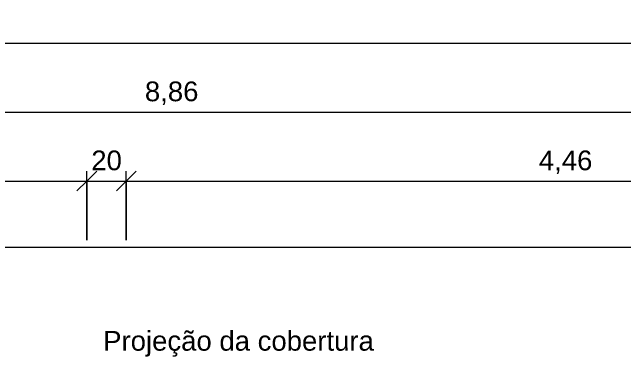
# Model space of a CAD drawing. Header units: millimetres. Extents: x -168557 to 193771, y -108373 to 197278.
# Drawn here: x 174404 to 177508, y -3756 to -2009 of the extents above; entities that cross this region are included whole.
import ezdxf

# ---------------------------------------------------------------- set-up
doc = ezdxf.new("R2010")
doc.units = ezdxf.units.MM
doc.linetypes.add('Overhead', pattern=[3.96875, 2.38125, -1.5875])
for name, color, linetype, lineweight in [('A-ANNO-DIMS', 211, 'Continuous', 9), ('A-ANNO-DIMS-50', 211, 'Continuous', 9), ('A-FLOR-OVHD', 1, 'Overhead', 9), ('G-ANNO-TEXT', 231, 'Continuous', 9)]:
    doc.layers.add(name, color=color, linetype=linetype, lineweight=lineweight)
doc.styles.add('@Arial Unicode MS_1', font='', dxfattribs={"height": 100})
doc.styles.add('Arial_2', font='arial.ttf', dxfattribs={"height": 100})
doc.styles.get('@Arial Unicode MS_1').set_extended_font_data('@Arial Unicode MS')
doc.dimstyles.new('CRT_-__Metros_-_Linha_de_chamada_3_5_mm_2', dxfattribs={"dimscale": 304.8, "dimtxt": 100.584485, "dimasz": 0.328084, "dimexe": 0.164042, "dimexo": 0.0625, "dimgap": 0.082021, "dimtad": 1, "dimdec": 0, "dimlfac": 0.1, "dimdsep": 46, "dimtxsty": '@Arial Unicode MS_1', "dimblk1": 'OBLIQUE', "dimblk2": 'OBLIQUE', "dimsah": 1, "dimcen": 0.09, "dimdle": 0.164042, "dimazin": 0, "dimtfac": 1, "dimtdec": 4, "dimtix": 1, "dimtmove": 0, "dimatfit": 3, "dimfxl": 0.984252, "dimfxlon": 1, "dimtvp": 1, "dimtolj": 1, "dimtzin": 0, "dimarcsym": 2})
doc.dimstyles.new('CRT_-__Metros_-_Linha_de_chamada_3_5_mm_3', dxfattribs={"dimscale": 304.8, "dimtxt": 100.584485, "dimasz": 0.328084, "dimexe": 0.164042, "dimexo": 0.0625, "dimgap": 0.082021, "dimtad": 1, "dimlfac": 0.001, "dimrnd": 0.01, "dimzin": 0, "dimdsep": 46, "dimtxsty": '@Arial Unicode MS_1', "dimblk1": 'OBLIQUE', "dimblk2": 'OBLIQUE', "dimsah": 1, "dimcen": 0.09, "dimdle": 0.164042, "dimazin": 0, "dimtfac": 1, "dimtdec": 4, "dimtix": 1, "dimtmove": 0, "dimatfit": 3, "dimfxl": 0.984252, "dimfxlon": 1, "dimtvp": 1, "dimtolj": 1, "dimtzin": 0, "dimarcsym": 2})

# ---------------------------------------------------------------- blocks, each defined once
blk = doc.blocks.new('DIMBLOCK44-TERREO')
at = {"layer": 'A-ANNO-DIMS-50', "lineweight": 18, "transparency": 16777216}
for p, q in [((170982.3, -2865.1), (171032.3, -2815.1)), ((174782.3, -2865.1), (174832.3, -2815.1)), ((170982.3, -2865.1), (170932.3, -2915.1)), ((174782.3, -2865.1), (174732.3, -2915.1))]:
    blk.add_line(p, q, dxfattribs=at)
at = {"layer": 'A-ANNO-DIMS-50', "transparency": 16777216}
for p, q in [((170982.3, -3165.1), (170982.3, -2815.1)), ((174782.3, -3165.1), (174782.3, -2815.1)), ((170982.3, -2865.1), (174782.3, -2865.1)), ((170982.3, -2865.1), (170982.3, -3165.1)), ((174782.3, -2865.1), (174782.3, -3165.1))]:
    blk.add_line(p, q, dxfattribs=at)
at = {"layer": 'A-ANNO-DIMS-50', "color": 0, "transparency": 16777216, "insert": (172747.1, -2710.3), "char_height": 100, "width": 324.675, "attachment_point": 1, "line_spacing_factor": 1.117605, "style": '@Arial Unicode MS_1'}
blk.add_mtext('3,80', dxfattribs=at)
blk = doc.blocks.new('_Oblique')
at = {"color": 0, "linetype": 'ByBlock', "lineweight": -2}
blk.add_line((-0.5, -0.5), (0.5, 0.5), dxfattribs=at)
blk = doc.blocks.new('DIMBLOCK45-TERREO')
at = {"layer": 'A-ANNO-DIMS-50', "lineweight": 18, "transparency": 16777216}
for p, q in [((174782.3, -2865.1), (174832.3, -2815.1)), ((174982.3, -2865.1), (175032.3, -2815.1)), ((174782.3, -2865.1), (174732.3, -2915.1)), ((174982.3, -2865.1), (174932.3, -2915.1))]:
    blk.add_line(p, q, dxfattribs=at)
at = {"layer": 'A-ANNO-DIMS-50', "transparency": 16777216}
for p, q in [((174782.3, -3165.1), (174782.3, -2815.1)), ((174982.3, -3165.1), (174982.3, -2815.1)), ((174782.3, -2865.1), (174982.3, -2865.1)), ((174782.3, -2865.1), (174782.3, -3165.1)), ((174982.3, -2865.1), (174982.3, -3165.1))]:
    blk.add_line(p, q, dxfattribs=at)
at = {"layer": 'A-ANNO-DIMS-50', "color": 0, "transparency": 16777216, "insert": (174804.9, -2710.3), "char_height": 100, "width": 185.873, "attachment_point": 1, "line_spacing_factor": 1.117605, "style": '@Arial Unicode MS_1'}
blk.add_mtext('20', dxfattribs=at)
blk = doc.blocks.new('DIMBLOCK46-TERREO')
at = {"layer": 'A-ANNO-DIMS-50', "lineweight": 18, "transparency": 16777216}
for p, q in [((174982.3, -2865.1), (175032.3, -2815.1)), ((179442.3, -2865.1), (179492.3, -2815.1)), ((174982.3, -2865.1), (174932.3, -2915.1)), ((179442.3, -2865.1), (179392.3, -2915.1))]:
    blk.add_line(p, q, dxfattribs=at)
at = {"layer": 'A-ANNO-DIMS-50', "transparency": 16777216}
for p, q in [((174982.3, -3165.1), (174982.3, -2815.1)), ((179442.3, -3165.1), (179442.3, -2815.1)), ((174982.3, -2865.1), (179442.3, -2865.1)), ((174982.3, -2865.1), (174982.3, -3165.1)), ((179442.3, -2865.1), (179442.3, -3165.1))]:
    blk.add_line(p, q, dxfattribs=at)
at = {"layer": 'A-ANNO-DIMS-50', "color": 0, "transparency": 16777216, "insert": (177077.1, -2710.3), "char_height": 100, "width": 324.675, "attachment_point": 1, "line_spacing_factor": 1.117605, "style": '@Arial Unicode MS_1'}
blk.add_mtext('4,46', dxfattribs=at)
blk = doc.blocks.new('DIMBLOCK55-TERREO')
at = {"layer": 'A-ANNO-DIMS-50', "lineweight": 18, "transparency": 16777216}
for p, q in [((170782.3, -2515.1), (170832.3, -2465.1)), ((179642.3, -2515.1), (179692.3, -2465.1)), ((170782.3, -2515.1), (170732.3, -2565.1)), ((179642.3, -2515.1), (179592.3, -2565.1))]:
    blk.add_line(p, q, dxfattribs=at)
at = {"layer": 'A-ANNO-DIMS-50', "transparency": 16777216}
for p, q in [((170782.3, -2815.1), (170782.3, -2465.1)), ((179642.3, -2815.1), (179642.3, -2465.1)), ((170732.3, -2515.1), (179642.3, -2515.1)), ((170782.3, -2515.1), (170782.3, -2815.1)), ((179642.3, -2515.1), (179642.3, -2815.1))]:
    blk.add_line(p, q, dxfattribs=at)
at = {"layer": 'A-ANNO-DIMS-50', "color": 0, "transparency": 16777216, "insert": (175077.1, -2360.3), "char_height": 100, "width": 324.675, "attachment_point": 1, "line_spacing_factor": 1.117605, "style": '@Arial Unicode MS_1'}
blk.add_mtext('8,86', dxfattribs=at)
blk = doc.blocks.new('DIMBLOCK57-TERREO')
at = {"layer": 'A-ANNO-DIMS-50', "lineweight": 18, "transparency": 16777216}
for p, q in [((170782.3, -2165.1), (170832.3, -2115.1)), ((189682.3, -2165.1), (189732.3, -2115.1)), ((170782.3, -2165.1), (170732.3, -2215.1)), ((189682.3, -2165.1), (189632.3, -2215.1))]:
    blk.add_line(p, q, dxfattribs=at)
at = {"layer": 'A-ANNO-DIMS-50', "transparency": 16777216}
for p, q in [((170782.3, -2465.1), (170782.3, -2115.1)), ((189682.3, -2465.1), (189682.3, -2115.1)), ((170732.3, -2165.1), (189732.3, -2165.1)), ((170782.3, -2165.1), (170782.3, -2465.1)), ((189682.3, -2165.1), (189682.3, -2465.1))]:
    blk.add_line(p, q, dxfattribs=at)
at = {"layer": 'A-ANNO-DIMS-50', "color": 0, "transparency": 16777216, "insert": (180058.3, -2010.3), "char_height": 100, "width": 417.611, "attachment_point": 1, "line_spacing_factor": 1.117605, "style": '@Arial Unicode MS_1'}
blk.add_mtext('18,90', dxfattribs=at)

msp = doc.modelspace()

# ---------------------------------------------------------------- linework, layer by layer
at = {"layer": 'A-FLOR-OVHD'}
msp.add_line((170182.332, -3199.651), (180242.332, -3199.651), dxfattribs=at)

# ---------------------------------------------------------------- texts
at = {"layer": 'G-ANNO-TEXT', "color": 7, "insert": (174865.235, -3625.602), "char_height": 100, "width": 1703.58594, "attachment_point": 1, "style": 'Arial_2'}
msp.add_mtext('Projeção da cobertura', dxfattribs=at)

# ---------------------------------------------------------------- dimensions: what is measured, and where the dimension line sits
at = {"layer": 'A-ANNO-DIMS'}
dim = msp.add_linear_dim(base=(189682.332, -2165.103), p1=(170782.332, -2465.103), p2=(189682.332, -2465.103), angle=0, dimstyle='CRT_-__Metros_-_Linha_de_chamada_3_5_mm_3', override={"dimpost": '<>', "dimfxl": 18900}, dxfattribs=at)
dim.commit()
dim.dimension.update_dxf_attribs({"geometry": 'DIMBLOCK57-TERREO', "text_midpoint": (180232.332, -2089.012)})
for base, p1, p2, dimstyle, override, picture, middle in [((179642.332, -2515.103), (170782.332, -2815.103), (179642.332, -2815.103), 'CRT_-__Metros_-_Linha_de_chamada_3_5_mm_3', {"dimpost": '<>', "dimfxl": 8860}, 'DIMBLOCK55-TERREO', (175212.332, -2439.012)), ((174782.332, -2865.103), (170982.332, -3165.103), (174782.332, -3165.103), 'CRT_-__Metros_-_Linha_de_chamada_3_5_mm_3', {"dimpost": '<>', "dimfxl": 3800}, 'DIMBLOCK44-TERREO', (172882.332, -2789.012)), ((174982.332, -2865.103), (174782.332, -3165.103), (174982.332, -3165.103), 'CRT_-__Metros_-_Linha_de_chamada_3_5_mm_2', {"dimpost": '<>', "dimfxl": 200}, 'DIMBLOCK45-TERREO', (174882.332, -2789.012)), ((179442.332, -2865.103), (174982.332, -3165.103), (179442.332, -3165.103), 'CRT_-__Metros_-_Linha_de_chamada_3_5_mm_3', {"dimpost": '<>', "dimfxl": 4460}, 'DIMBLOCK46-TERREO', (177212.332, -2789.012))]:
    dim = msp.add_linear_dim(base=base, p1=p1, p2=p2, dimstyle=dimstyle, override=override, dxfattribs=at)
    dim.commit()
    dim.dimension.update_dxf_attribs({"geometry": picture, "text_midpoint": middle})

doc.saveas('drawing.dxf')
